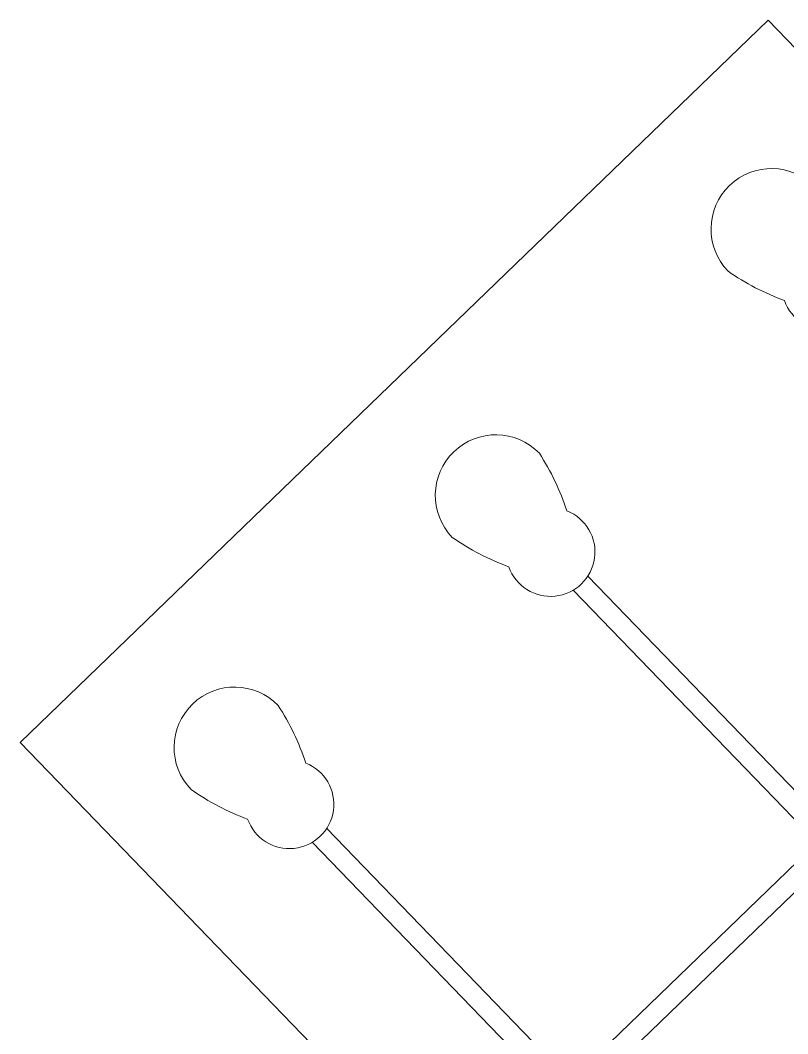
# Model space of a CAD drawing. Header units: metres. Extents: x 859577 to 860336, y 1645916 to 1646650.
# Drawn here: x 859958.669 to 859960.571, y 1646445.251 to 1646447.763 of the extents above; entities that cross this region are included whole.
import ezdxf

# ---------------------------------------------------------------- set-up
doc = ezdxf.new("R2010")
doc.units = ezdxf.units.M
doc.layers.add('A-ACCESORIOS', color=30, linetype='Continuous', lineweight=20)
doc.layers.add('PISO', color=31, linetype='Continuous', lineweight=15)

# ---------------------------------------------------------------- blocks, each defined once
blk = doc.blocks.new('A$C7D6054D0')
for points in [[(0, 0.95), (0, 1.125, 0.414214), (-0.025, 1.15), (-0.025, 1.15, 0.414214), (-0.05, 1.125), (-0.05, 0.95)], [(-0.05, -0.95), (-0.05, -1.075, 0.414214), (-0.025, -1.1), (-0.025, -1.1, 0.414214), (0, -1.075), (0, -0.95)]]:
    blk.add_lwpolyline(points, format="xyb")
for points in [[(0.8198, 0.95), (-0.9199, 0.95)], [(-0.9199, 0.9), (0.8198, 0.9)], [(-0.05, 0.9), (-0.05, 0)], [(0, 0), (0, 0.9)], [(0.8198, 0), (-0.9199, 0)], [(-0.9199, -0.05), (0.8198, -0.05)], [(-0.05, -0.05), (-0.05, -0.9)], [(0, -0.9), (0, -0.05)], [(0.8198, -0.9), (-0.9199, -0.9)], [(-0.9199, -0.95), (0.8198, -0.95)]]:
    blk.add_lwpolyline(points)
for points in [[(1.2723, 0.925), (1.2723, 0.925)], [(1.2723, -0.025), (1.2723, -0.025)], [(1.2723, -0.925), (1.2723, -0.925)]]:
    blk.add_lwpolyline(points, close=True)
for centre, radius, start, end in [((-1.2223, 0.925), 0.15, 90, 270), ((-1.3381, 0.4777), 0.6084, 64.0989, 79.0312), ((1.2381, 0.4777), 0.6084, 100.9688, 115.9011), ((1.1223, 0.925), 0.15, 270, 90), ((-1.0268, 0.925), 0.1099, 245.5368, 114.4632), ((0.9268, 0.925), 0.1099, 65.5368, 294.4632), ((-1.3381, 1.3723), 0.6084, 280.9688, 295.9011), ((1.2381, 1.3723), 0.6084, 244.0989, 259.0312), ((-1.2223, -0.025), 0.15, 90, 270), ((-1.3381, -0.4723), 0.6084, 64.0989, 79.0312), ((1.2381, -0.4723), 0.6084, 100.9688, 115.9011), ((1.1223, -0.025), 0.15, 270, 90), ((-1.0268, -0.025), 0.1099, 245.5368, 114.4632), ((0.9268, -0.025), 0.1099, 65.5368, 294.4632), ((-1.3381, 0.4223), 0.6084, 280.9688, 295.9011), ((1.2381, 0.4223), 0.6084, 244.0989, 259.0312), ((-1.2223, -0.925), 0.15, 90, 270), ((-1.3381, -1.3723), 0.6084, 64.0989, 79.0312), ((1.2381, -1.3723), 0.6084, 100.9688, 115.9011), ((1.1223, -0.925), 0.15, 270, 90), ((-1.0268, -0.925), 0.1099, 245.5368, 114.4632), ((0.9268, -0.925), 0.1099, 65.5368, 294.4632), ((-1.3381, -0.4777), 0.6084, 280.9688, 295.9011), ((1.2381, -0.4777), 0.6084, 244.0989, 259.0312)]:
    blk.add_arc(centre, radius, start, end)
blk = doc.blocks.new('A$C767F590D')
at = {"rotation": 90}
blk.add_blockref('A$C7D6054D0', (1.15, 1.3723), dxfattribs=at)

msp = doc.modelspace()

# ---------------------------------------------------------------- linework, layer by layer
at = {"layer": 'PISO'}
msp.add_lwpolyline([(859960.52287, 1646447.76344), (859962.6636, 1646445.54663), (859960.80984, 1646443.7565), (859958.66911, 1646445.97331)], close=True, dxfattribs=at)

# ---------------------------------------------------------------- block references
at = {"layer": 'A-ACCESORIOS', "rotation": 223.9995866702005}
msp.add_blockref('A$C767F590D', (859960.58892, 1646447.51009), dxfattribs=at)

doc.saveas('drawing.dxf')
